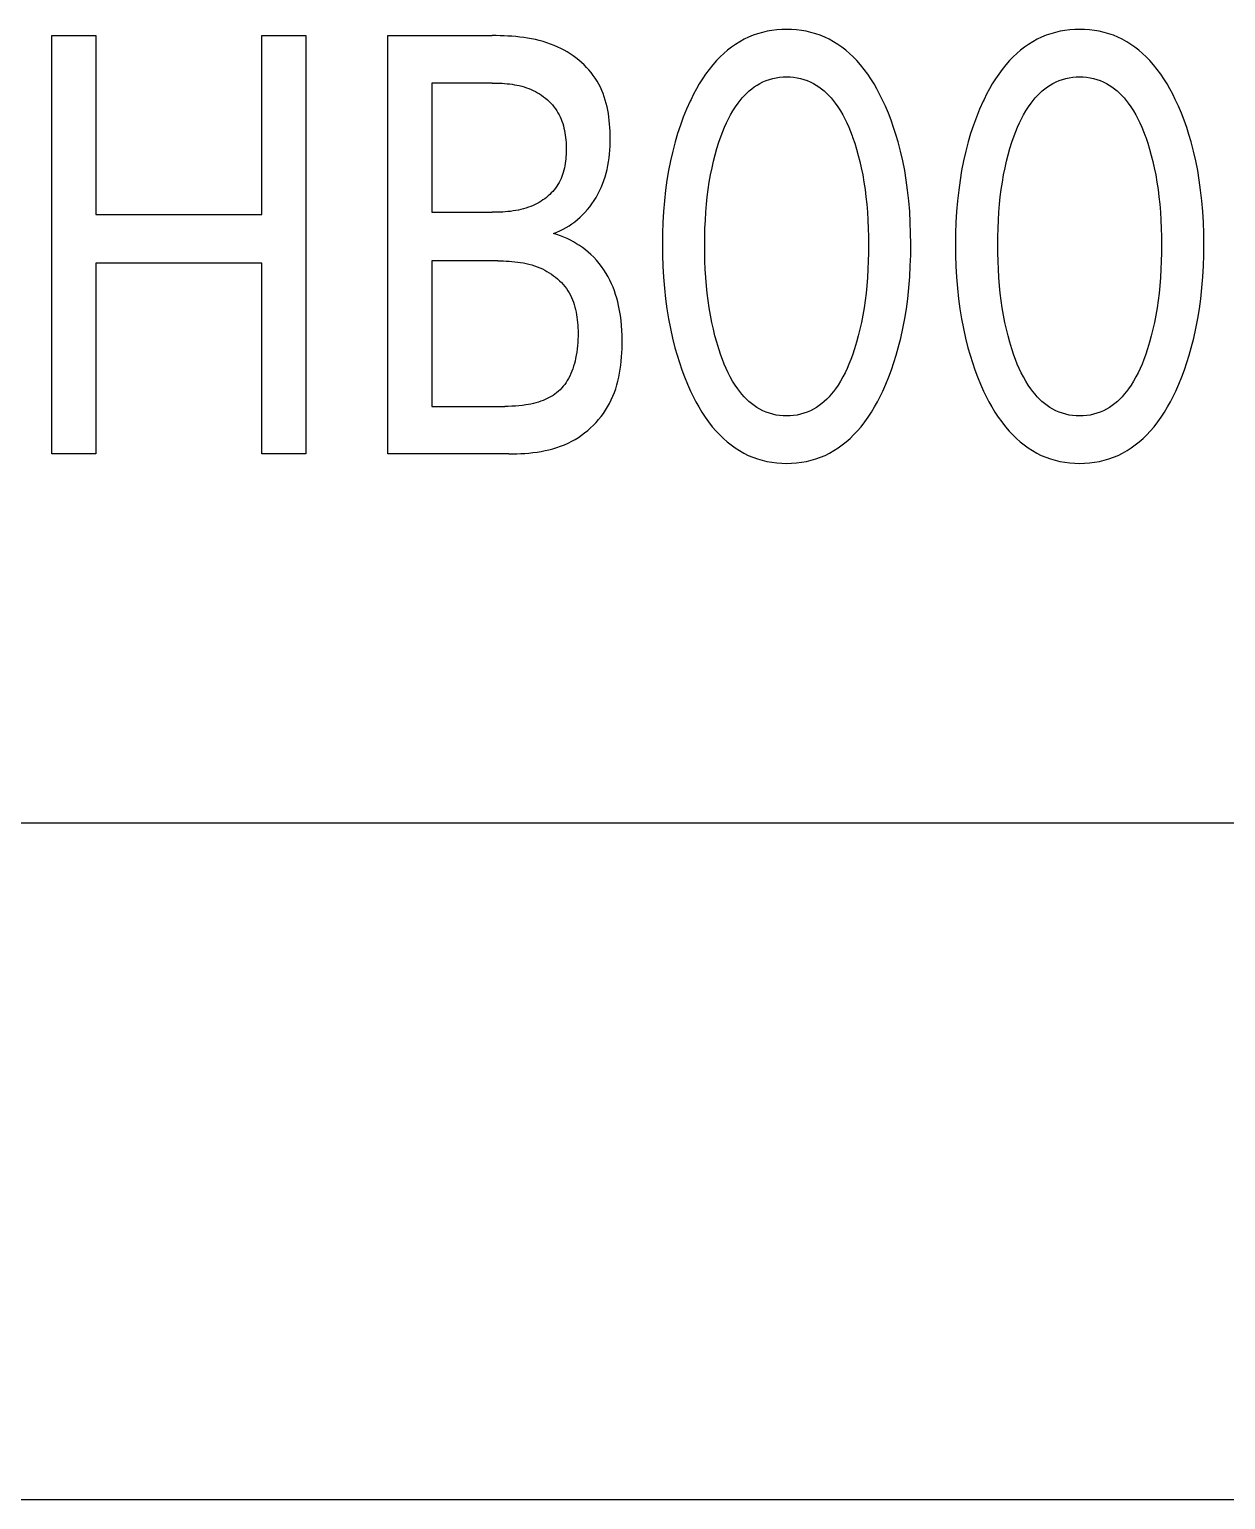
# Model space of a CAD drawing. Extents: x 0 to 420, y 0 to 297.
# Drawn here: x 190.2 to 195.07, y 178.22 to 184.19 of the extents above; entities that cross this region are included whole.
import ezdxf

# ---------------------------------------------------------------- set-up
doc = ezdxf.new("R2010")
doc.units = 0
doc.header["$LTSCALE"] = 23.1
doc.layers.add('10000_FRONT', color=7, linetype='CONTINUOUS')

msp = doc.modelspace()

# ---------------------------------------------------------------- linework, layer by layer
at = {"layer": '10000_FRONT', "color": 7, "linetype": 'CONTINUOUS'}
for p, q in [((190.294, 182.4684), (190.294, 184.1684)), ((190.294, 184.1684), (190.4731, 184.1684)), ((190.4731, 184.1684), (190.4731, 183.4419)), ((191.1475, 183.4419), (191.1475, 184.1684)), ((191.1475, 184.1684), (191.3266, 184.1684)), ((191.3266, 184.1684), (191.3266, 182.4684)), ((191.6606, 182.4684), (191.6606, 184.1684)), ((191.6606, 184.1684), (192.0845, 184.1684)), ((192.1005, 184.1683), (192.0845, 184.1684)), ((192.1164, 184.1681), (192.1005, 184.1683)), ((192.1325, 184.1675), (192.1164, 184.1681)), ((192.1485, 184.1668), (192.1325, 184.1675)), ((192.1645, 184.1658), (192.1485, 184.1668)), ((192.1806, 184.1644), (192.1645, 184.1658)), ((192.1965, 184.1628), (192.1806, 184.1644)), ((192.2125, 184.1608), (192.1965, 184.1628)), ((192.2284, 184.1584), (192.2125, 184.1608)), ((193.1263, 184.1621), (193.1082, 184.1534)), ((193.1447, 184.1697), (193.1263, 184.1621)), ((193.1634, 184.1761), (193.1447, 184.1697)), ((193.1825, 184.1816), (193.1634, 184.1761)), ((193.2019, 184.186), (193.1825, 184.1816)), ((193.2215, 184.1894), (193.2019, 184.186)), ((193.2413, 184.1918), (193.2215, 184.1894)), ((193.2613, 184.1932), (193.2413, 184.1918)), ((193.2813, 184.1937), (193.2613, 184.1932)), ((193.3013, 184.1933), (193.2813, 184.1937)), ((193.3213, 184.1918), (193.3013, 184.1933)), ((193.3411, 184.1894), (193.3213, 184.1918)), ((193.3608, 184.186), (193.3411, 184.1894)), ((193.3803, 184.1816), (193.3608, 184.186)), ((193.3994, 184.1762), (193.3803, 184.1816)), ((193.4182, 184.1697), (193.3994, 184.1762)), ((193.4366, 184.1621), (193.4182, 184.1697)), ((193.4547, 184.1534), (193.4366, 184.1621)), ((194.3175, 184.1621), (194.2994, 184.1534)), ((194.3358, 184.1697), (194.3175, 184.1621)), ((194.3546, 184.1761), (194.3358, 184.1697)), ((194.3737, 184.1816), (194.3546, 184.1761)), ((194.3931, 184.186), (194.3737, 184.1816)), ((194.4127, 184.1894), (194.3931, 184.186)), ((194.4325, 184.1918), (194.4127, 184.1894)), ((194.4525, 184.1932), (194.4325, 184.1918)), ((194.4724, 184.1937), (194.4525, 184.1932)), ((194.4925, 184.1933), (194.4724, 184.1937)), ((194.5125, 184.1918), (194.4925, 184.1933)), ((194.5323, 184.1894), (194.5125, 184.1918)), ((194.552, 184.186), (194.5323, 184.1894)), ((194.5714, 184.1816), (194.552, 184.186)), ((194.5906, 184.1762), (194.5714, 184.1816)), ((194.6094, 184.1697), (194.5906, 184.1762)), ((194.6278, 184.1621), (194.6094, 184.1697)), ((194.6459, 184.1534), (194.6278, 184.1621)), ((192.2441, 184.1556), (192.2284, 184.1584)), ((192.2598, 184.1523), (192.2441, 184.1556)), ((192.2754, 184.1486), (192.2598, 184.1523)), ((192.2909, 184.1444), (192.2754, 184.1486)), ((192.3061, 184.1397), (192.2909, 184.1444)), ((192.3213, 184.1344), (192.3061, 184.1397)), ((192.3362, 184.1285), (192.3213, 184.1344)), ((192.351, 184.1221), (192.3362, 184.1285)), ((192.3639, 184.1159), (192.351, 184.1221)), ((192.3766, 184.1091), (192.3639, 184.1159)), ((192.3891, 184.1019), (192.3766, 184.1091)), ((192.4013, 184.0943), (192.3891, 184.1019)), ((193.041, 184.1089), (193.0256, 184.0957)), ((193.0569, 184.1213), (193.041, 184.1089)), ((193.0735, 184.1329), (193.0569, 184.1213)), ((193.0906, 184.1437), (193.0735, 184.1329)), ((193.1082, 184.1534), (193.0906, 184.1437)), ((193.4724, 184.1437), (193.4547, 184.1534)), ((193.4895, 184.133), (193.4724, 184.1437)), ((193.506, 184.1213), (193.4895, 184.133)), ((193.522, 184.1089), (193.506, 184.1213)), ((193.5374, 184.0957), (193.522, 184.1089)), ((194.2322, 184.1089), (194.2168, 184.0957)), ((194.2481, 184.1213), (194.2322, 184.1089)), ((194.2647, 184.1329), (194.2481, 184.1213)), ((194.2818, 184.1437), (194.2647, 184.1329)), ((194.2994, 184.1534), (194.2818, 184.1437)), ((194.6636, 184.1437), (194.6459, 184.1534)), ((194.6807, 184.133), (194.6636, 184.1437)), ((194.6972, 184.1213), (194.6807, 184.133)), ((194.7132, 184.1089), (194.6972, 184.1213)), ((194.7285, 184.0957), (194.7132, 184.1089)), ((192.4133, 184.0862), (192.4013, 184.0943)), ((192.4249, 184.0777), (192.4133, 184.0862)), ((192.4362, 184.0687), (192.4249, 184.0777)), ((192.4471, 184.0593), (192.4362, 184.0687)), ((192.4576, 184.0495), (192.4471, 184.0593)), ((192.4677, 184.0394), (192.4576, 184.0495)), ((192.4774, 184.0288), (192.4677, 184.0394)), ((192.981, 184.0496), (192.9661, 184.0311)), ((192.9968, 184.0674), (192.981, 184.0496)), ((193.0109, 184.0818), (192.9968, 184.0674)), ((193.0256, 184.0957), (193.0109, 184.0818)), ((193.5521, 184.0818), (193.5374, 184.0957)), ((193.5662, 184.0674), (193.5521, 184.0818)), ((193.5819, 184.0496), (193.5662, 184.0674)), ((193.5968, 184.0311), (193.5819, 184.0496)), ((194.1722, 184.0496), (194.1573, 184.0311)), ((194.1879, 184.0674), (194.1722, 184.0496)), ((194.202, 184.0818), (194.1879, 184.0674)), ((194.2168, 184.0957), (194.202, 184.0818)), ((194.7433, 184.0818), (194.7285, 184.0957)), ((194.7574, 184.0674), (194.7433, 184.0818)), ((194.7731, 184.0496), (194.7574, 184.0674)), ((194.7879, 184.0311), (194.7731, 184.0496)), ((192.4865, 184.0179), (192.4774, 184.0288)), ((192.4952, 184.0067), (192.4865, 184.0179)), ((192.5033, 183.9951), (192.4952, 184.0067)), ((192.5108, 183.9831), (192.5033, 183.9951)), ((192.5177, 183.971), (192.5108, 183.9831)), ((192.9387, 183.9923), (192.9262, 183.9722)), ((192.952, 184.012), (192.9387, 183.9923)), ((192.9661, 184.0311), (192.952, 184.012)), ((193.1725, 183.9743), (193.1851, 183.9805)), ((193.1851, 183.9805), (193.1981, 183.9859)), ((193.1981, 183.9859), (193.2114, 183.9905)), ((193.2114, 183.9905), (193.225, 183.9943)), ((193.225, 183.9943), (193.2389, 183.9972)), ((193.2389, 183.9972), (193.2529, 183.9993)), ((193.2529, 183.9993), (193.2671, 184.0005)), ((193.2671, 184.0005), (193.2813, 184.001)), ((193.2813, 184.001), (193.2955, 184.0005)), ((193.2955, 184.0005), (193.3096, 183.9993)), ((193.3096, 183.9993), (193.3236, 183.9972)), ((193.3236, 183.9972), (193.3375, 183.9943)), ((193.3375, 183.9943), (193.3511, 183.9905)), ((193.3511, 183.9905), (193.3644, 183.9859)), ((193.3644, 183.9859), (193.3774, 183.9805)), ((193.3774, 183.9805), (193.39, 183.9743)), ((193.6108, 184.012), (193.5968, 184.0311)), ((193.624, 183.9923), (193.6108, 184.012)), ((193.6365, 183.9722), (193.624, 183.9923)), ((194.1299, 183.9923), (194.1174, 183.9722)), ((194.1432, 184.012), (194.1299, 183.9923)), ((194.1573, 184.0311), (194.1432, 184.012)), ((194.3637, 183.9743), (194.3763, 183.9805)), ((194.3763, 183.9805), (194.3893, 183.9859)), ((194.3893, 183.9859), (194.4026, 183.9905)), ((194.4026, 183.9905), (194.4162, 183.9943)), ((194.4162, 183.9943), (194.4301, 183.9972)), ((194.4301, 183.9972), (194.4441, 183.9993)), ((194.4441, 183.9993), (194.4582, 184.0005)), ((194.4582, 184.0005), (194.4724, 184.001)), ((194.4724, 184.001), (194.4866, 184.0005)), ((194.4866, 184.0005), (194.5008, 183.9993)), ((194.5008, 183.9993), (194.5148, 183.9972)), ((194.5148, 183.9972), (194.5287, 183.9943)), ((194.5287, 183.9943), (194.5423, 183.9905)), ((194.5423, 183.9905), (194.5556, 183.9859)), ((194.5556, 183.9859), (194.5686, 183.9805)), ((194.5686, 183.9805), (194.5812, 183.9743)), ((194.8019, 184.012), (194.7879, 184.0311)), ((194.8152, 183.9923), (194.8019, 184.012)), ((194.8277, 183.9722), (194.8152, 183.9923)), ((191.8396, 183.9757), (191.8396, 183.4504)), ((192.0845, 183.9757), (191.8396, 183.9757)), ((192.0845, 183.9757), (192.0945, 183.9756)), ((192.0945, 183.9756), (192.1046, 183.9754)), ((192.1046, 183.9754), (192.1146, 183.9751)), ((192.1146, 183.9751), (192.1247, 183.9746)), ((192.1247, 183.9746), (192.1348, 183.9739)), ((192.1348, 183.9739), (192.1448, 183.973)), ((192.1448, 183.973), (192.1549, 183.9719)), ((192.1549, 183.9719), (192.1649, 183.9706)), ((192.1649, 183.9706), (192.1748, 183.9691)), ((192.1748, 183.9691), (192.1847, 183.9672)), ((192.1847, 183.9672), (192.1946, 183.9651)), ((192.1946, 183.9651), (192.2043, 183.9627)), ((192.2043, 183.9627), (192.214, 183.96)), ((192.214, 183.96), (192.2236, 183.9569)), ((192.2236, 183.9569), (192.233, 183.9535)), ((192.233, 183.9535), (192.2423, 183.9497)), ((192.2423, 183.9497), (192.2515, 183.9455)), ((192.2515, 183.9455), (192.2602, 183.9411)), ((192.2602, 183.9411), (192.2688, 183.9364)), ((192.2688, 183.9364), (192.2772, 183.9312)), ((192.2772, 183.9312), (192.2853, 183.9258)), ((192.2853, 183.9258), (192.2933, 183.92)), ((192.2933, 183.92), (192.301, 183.9139)), ((192.5241, 183.9586), (192.5177, 183.971)), ((192.5298, 183.9459), (192.5241, 183.9586)), ((192.5351, 183.933), (192.5298, 183.9459)), ((192.5398, 183.9198), (192.5351, 183.933)), ((192.5441, 183.9065), (192.5398, 183.9198)), ((192.9031, 183.9306), (192.8926, 183.9094)), ((192.9143, 183.9516), (192.9031, 183.9306)), ((192.9262, 183.9722), (192.9143, 183.9516)), ((193.1006, 183.9153), (193.1096, 183.9252)), ((193.1096, 183.9252), (193.1191, 183.9348)), ((193.1191, 183.9348), (193.1289, 183.9438)), ((193.1289, 183.9438), (193.1392, 183.9524)), ((193.1392, 183.9524), (193.1499, 183.9603)), ((193.1499, 183.9603), (193.161, 183.9677)), ((193.161, 183.9677), (193.1725, 183.9743)), ((193.39, 183.9743), (193.4015, 183.9677)), ((193.4015, 183.9677), (193.4126, 183.9603)), ((193.4126, 183.9603), (193.4233, 183.9524)), ((193.4233, 183.9524), (193.4336, 183.9438)), ((193.4336, 183.9438), (193.4434, 183.9348)), ((193.4434, 183.9348), (193.4529, 183.9252)), ((193.4529, 183.9252), (193.4619, 183.9153)), ((193.6483, 183.9516), (193.6365, 183.9722)), ((193.6594, 183.9306), (193.6483, 183.9516)), ((193.67, 183.9094), (193.6594, 183.9306)), ((194.0943, 183.9306), (194.0837, 183.9094)), ((194.1055, 183.9516), (194.0943, 183.9306)), ((194.1174, 183.9722), (194.1055, 183.9516)), ((194.2918, 183.9153), (194.3008, 183.9252)), ((194.3008, 183.9252), (194.3103, 183.9348)), ((194.3103, 183.9348), (194.3201, 183.9438)), ((194.3201, 183.9438), (194.3304, 183.9524)), ((194.3304, 183.9524), (194.3411, 183.9603)), ((194.3411, 183.9603), (194.3522, 183.9677)), ((194.3522, 183.9677), (194.3637, 183.9743)), ((194.5812, 183.9743), (194.5927, 183.9677)), ((194.5927, 183.9677), (194.6038, 183.9603)), ((194.6038, 183.9603), (194.6145, 183.9524)), ((194.6145, 183.9524), (194.6248, 183.9438)), ((194.6248, 183.9438), (194.6346, 183.9348)), ((194.6346, 183.9348), (194.6441, 183.9252)), ((194.6441, 183.9252), (194.6531, 183.9153)), ((194.8394, 183.9516), (194.8277, 183.9722)), ((194.8506, 183.9306), (194.8394, 183.9516)), ((194.8612, 183.9094), (194.8506, 183.9306)), ((192.301, 183.9139), (192.3085, 183.9075)), ((192.3085, 183.9075), (192.3157, 183.9008)), ((192.3157, 183.9008), (192.3225, 183.8938)), ((192.3225, 183.8938), (192.3291, 183.8866)), ((192.3291, 183.8866), (192.3353, 183.8791)), ((192.3353, 183.8791), (192.3412, 183.8713)), ((192.3412, 183.8713), (192.3466, 183.8634)), ((192.3466, 183.8634), (192.3517, 183.8552)), ((192.5478, 183.8929), (192.5441, 183.9065)), ((192.5512, 183.8792), (192.5478, 183.8929)), ((192.5541, 183.8653), (192.5512, 183.8792)), ((192.5566, 183.8513), (192.5541, 183.8653)), ((192.8745, 183.8698), (192.8613, 183.8371)), ((192.889, 183.9019), (192.8745, 183.8698)), ((192.8926, 183.9094), (192.889, 183.9019)), ((193.0533, 183.8469), (193.0627, 183.8631)), ((193.0627, 183.8631), (193.0729, 183.879)), ((193.0729, 183.879), (193.0838, 183.8944)), ((193.0838, 183.8944), (193.092, 183.905)), ((193.092, 183.905), (193.1006, 183.9153)), ((193.4619, 183.9153), (193.4705, 183.905)), ((193.4705, 183.905), (193.4788, 183.8944)), ((193.4788, 183.8944), (193.4897, 183.879)), ((193.4897, 183.879), (193.4998, 183.8631)), ((193.4998, 183.8631), (193.5092, 183.8469)), ((193.6829, 183.8814), (193.67, 183.9094)), ((193.6949, 183.8532), (193.6829, 183.8814)), ((194.0657, 183.8698), (194.0525, 183.8371)), ((194.0802, 183.9019), (194.0657, 183.8698)), ((194.0837, 183.9094), (194.0802, 183.9019)), ((194.2445, 183.8469), (194.2539, 183.8631)), ((194.2539, 183.8631), (194.264, 183.879)), ((194.264, 183.879), (194.2749, 183.8944)), ((194.2749, 183.8944), (194.2832, 183.905)), ((194.2832, 183.905), (194.2918, 183.9153)), ((194.6531, 183.9153), (194.6617, 183.905)), ((194.6617, 183.905), (194.6699, 183.8944)), ((194.6699, 183.8944), (194.6808, 183.879)), ((194.6808, 183.879), (194.691, 183.8631)), ((194.691, 183.8631), (194.7004, 183.8469)), ((194.874, 183.8814), (194.8612, 183.9094)), ((194.886, 183.8532), (194.874, 183.8814)), ((192.3517, 183.8552), (192.3563, 183.8468)), ((192.3563, 183.8468), (192.3606, 183.8382)), ((192.3606, 183.8382), (192.3644, 183.8294)), ((192.3644, 183.8294), (192.3679, 183.8204)), ((192.3679, 183.8204), (192.371, 183.8113)), ((192.371, 183.8113), (192.3738, 183.8021)), ((192.3738, 183.8021), (192.3762, 183.7927)), ((192.5587, 183.8372), (192.5566, 183.8513)), ((192.5604, 183.823), (192.5587, 183.8372)), ((192.5618, 183.8088), (192.5604, 183.823)), ((192.5628, 183.7945), (192.5618, 183.8088)), ((192.8492, 183.8041), (192.8381, 183.7707)), ((192.8613, 183.8371), (192.8492, 183.8041)), ((193.0288, 183.7962), (193.0364, 183.8134)), ((193.0364, 183.8134), (193.0445, 183.8303)), ((193.0445, 183.8303), (193.0533, 183.8469)), ((193.5092, 183.8469), (193.518, 183.8303)), ((193.518, 183.8303), (193.5261, 183.8134)), ((193.5261, 183.8134), (193.5337, 183.7962)), ((193.706, 183.8245), (193.6949, 183.8532)), ((193.7163, 183.7956), (193.706, 183.8245)), ((194.0403, 183.8041), (194.0293, 183.7707)), ((194.0525, 183.8371), (194.0403, 183.8041)), ((194.22, 183.7962), (194.2276, 183.8134)), ((194.2276, 183.8134), (194.2357, 183.8303)), ((194.2357, 183.8303), (194.2445, 183.8469)), ((194.7004, 183.8469), (194.7092, 183.8303)), ((194.7092, 183.8303), (194.7173, 183.8134)), ((194.7173, 183.8134), (194.7249, 183.7962)), ((194.8972, 183.8245), (194.886, 183.8532)), ((194.9075, 183.7956), (194.8972, 183.8245)), ((192.3762, 183.7927), (192.3783, 183.7832)), ((192.3783, 183.7832), (192.3801, 183.7736)), ((192.3801, 183.7736), (192.3816, 183.7639)), ((192.3816, 183.7639), (192.3828, 183.7542)), ((192.3828, 183.7542), (192.3837, 183.7443)), ((192.3837, 183.7443), (192.3844, 183.7344)), ((192.5635, 183.7802), (192.5628, 183.7945)), ((192.564, 183.7658), (192.5635, 183.7802)), ((192.5641, 183.7516), (192.564, 183.7658)), ((192.564, 183.7354), (192.5641, 183.7516)), ((192.8381, 183.7707), (192.8281, 183.737)), ((193.0061, 183.7356), (193.015, 183.7612)), ((193.015, 183.7612), (193.0217, 183.7788)), ((193.0217, 183.7788), (193.0288, 183.7962)), ((193.5337, 183.7962), (193.5409, 183.7788)), ((193.5409, 183.7788), (193.5475, 183.7612)), ((193.5475, 183.7612), (193.5496, 183.7554)), ((193.5496, 183.7554), (193.558, 183.7309)), ((193.7257, 183.7664), (193.7163, 183.7956)), ((193.7344, 183.737), (193.7257, 183.7664)), ((194.0293, 183.7707), (194.0193, 183.737)), ((194.1973, 183.7356), (194.2062, 183.7612)), ((194.2062, 183.7612), (194.2129, 183.7788)), ((194.2129, 183.7788), (194.22, 183.7962)), ((194.7249, 183.7962), (194.732, 183.7788)), ((194.732, 183.7788), (194.7387, 183.7612)), ((194.7387, 183.7612), (194.7408, 183.7554)), ((194.7408, 183.7554), (194.7492, 183.7309)), ((194.9169, 183.7664), (194.9075, 183.7956)), ((194.9256, 183.737), (194.9169, 183.7664)), ((192.3846, 183.6858), (192.384, 183.6764)), ((192.3844, 183.7344), (192.3848, 183.7245)), ((192.3849, 183.6952), (192.3846, 183.6858)), ((192.3848, 183.7245), (192.3851, 183.7145)), ((192.3851, 183.7046), (192.3849, 183.6952)), ((192.3851, 183.7145), (192.3851, 183.7046)), ((192.5597, 183.6715), (192.5614, 183.6873)), ((192.5614, 183.6873), (192.5627, 183.7032)), ((192.5627, 183.7032), (192.5635, 183.7193)), ((192.5635, 183.7193), (192.564, 183.7354)), ((192.818, 183.6983), (192.8091, 183.6593)), ((192.8281, 183.737), (192.818, 183.6983)), ((192.9839, 183.6576), (192.9906, 183.6838)), ((192.9906, 183.6838), (192.998, 183.7098)), ((192.998, 183.7098), (193.0061, 183.7356)), ((193.558, 183.7309), (193.5656, 183.7063)), ((193.5656, 183.7063), (193.5726, 183.6814)), ((193.5726, 183.6814), (193.5789, 183.6564)), ((193.7445, 183.6983), (193.7344, 183.737)), ((193.7534, 183.6593), (193.7445, 183.6983)), ((194.0092, 183.6983), (194.0003, 183.6593)), ((194.0193, 183.737), (194.0092, 183.6983)), ((194.1751, 183.6576), (194.1818, 183.6838)), ((194.1818, 183.6838), (194.1891, 183.7098)), ((194.1891, 183.7098), (194.1973, 183.7356)), ((194.7492, 183.7309), (194.7568, 183.7063)), ((194.7568, 183.7063), (194.7638, 183.6814)), ((194.7638, 183.6814), (194.7701, 183.6564)), ((194.9357, 183.6983), (194.9256, 183.737)), ((194.9446, 183.6593), (194.9357, 183.6983)), ((192.3756, 183.6216), (192.3732, 183.6128)), ((192.3777, 183.6305), (192.3756, 183.6216)), ((192.3795, 183.6396), (192.3777, 183.6305)), ((192.381, 183.6487), (192.3795, 183.6396)), ((192.3822, 183.6579), (192.381, 183.6487)), ((192.3832, 183.6671), (192.3822, 183.6579)), ((192.384, 183.6764), (192.3832, 183.6671)), ((192.5478, 183.6092), (192.5516, 183.6246)), ((192.5516, 183.6246), (192.5548, 183.6401)), ((192.5548, 183.6401), (192.5575, 183.6557)), ((192.5575, 183.6557), (192.5597, 183.6715)), ((192.8091, 183.6593), (192.8015, 183.6201)), ((192.972, 183.602), (192.9779, 183.6312)), ((192.9779, 183.6312), (192.9839, 183.6576)), ((193.5789, 183.6564), (193.5846, 183.6312)), ((193.5846, 183.6312), (193.5905, 183.602)), ((193.7611, 183.6201), (193.7534, 183.6593)), ((194.0003, 183.6593), (193.9926, 183.6201)), ((194.1632, 183.602), (194.1691, 183.6312)), ((194.1691, 183.6312), (194.1751, 183.6576)), ((194.7701, 183.6564), (194.7758, 183.6312)), ((194.7758, 183.6312), (194.7817, 183.602)), ((194.9523, 183.6201), (194.9446, 183.6593)), ((192.3517, 183.5633), (192.347, 183.556)), ((192.3562, 183.5711), (192.3517, 183.5633)), ((192.3603, 183.5791), (192.3562, 183.5711)), ((192.3641, 183.5873), (192.3603, 183.5791)), ((192.3675, 183.5956), (192.3641, 183.5873)), ((192.3705, 183.6042), (192.3675, 183.5956)), ((192.3732, 183.6128), (192.3705, 183.6042)), ((192.5273, 183.551), (192.5332, 183.5649)), ((192.5332, 183.5649), (192.5385, 183.579)), ((192.5385, 183.579), (192.5434, 183.594)), ((192.5434, 183.594), (192.5478, 183.6092)), ((192.7949, 183.5806), (192.7895, 183.541)), ((192.8015, 183.6201), (192.7949, 183.5806)), ((192.9625, 183.5431), (192.9669, 183.5726)), ((192.9669, 183.5726), (192.972, 183.602)), ((193.5905, 183.602), (193.5956, 183.5726)), ((193.5956, 183.5726), (193.6, 183.5431)), ((193.7676, 183.5806), (193.7611, 183.6201)), ((193.7731, 183.541), (193.7676, 183.5806)), ((193.9861, 183.5806), (193.9807, 183.541)), ((193.9926, 183.6201), (193.9861, 183.5806)), ((194.1537, 183.5431), (194.1581, 183.5726)), ((194.1581, 183.5726), (194.1632, 183.602)), ((194.7817, 183.602), (194.7868, 183.5726)), ((194.7868, 183.5726), (194.7912, 183.5431)), ((194.9588, 183.5806), (194.9523, 183.6201)), ((194.9642, 183.541), (194.9588, 183.5806)), ((192.2977, 183.5056), (192.2904, 183.5004)), ((192.3048, 183.5111), (192.2977, 183.5056)), ((192.3117, 183.5168), (192.3048, 183.5111)), ((192.3183, 183.5228), (192.3117, 183.5168)), ((192.3246, 183.529), (192.3183, 183.5228)), ((192.3307, 183.5354), (192.3246, 183.529)), ((192.3364, 183.542), (192.3307, 183.5354)), ((192.3419, 183.5489), (192.3364, 183.542)), ((192.347, 183.556), (192.3419, 183.5489)), ((192.4985, 183.4979), (192.5065, 183.5108)), ((192.5065, 183.5108), (192.514, 183.5239)), ((192.514, 183.5239), (192.5209, 183.5374)), ((192.5209, 183.5374), (192.5273, 183.551)), ((192.7895, 183.541), (192.7847, 183.4972)), ((192.9556, 183.4838), (192.9588, 183.5135)), ((192.9588, 183.5135), (192.9625, 183.5431)), ((193.6, 183.5431), (193.6038, 183.5135)), ((193.6038, 183.5135), (193.6069, 183.4838)), ((193.7779, 183.4972), (193.7731, 183.541)), ((193.9807, 183.541), (193.9759, 183.4972)), ((194.1468, 183.4838), (194.1499, 183.5135)), ((194.1499, 183.5135), (194.1537, 183.5431)), ((194.7912, 183.5431), (194.7949, 183.5135)), ((194.7949, 183.5135), (194.7981, 183.4838)), ((194.969, 183.4972), (194.9642, 183.541)), ((190.4731, 183.4419), (191.1475, 183.4419)), ((191.8396, 183.4504), (192.0845, 183.4504)), ((192.0951, 183.4504), (192.0845, 183.4504)), ((192.1058, 183.4506), (192.0951, 183.4504)), ((192.1164, 183.4509), (192.1058, 183.4506)), ((192.1271, 183.4515), (192.1164, 183.4509)), ((192.1377, 183.4522), (192.1271, 183.4515)), ((192.1484, 183.4531), (192.1377, 183.4522)), ((192.159, 183.4542), (192.1484, 183.4531)), ((192.1696, 183.4557), (192.159, 183.4542)), ((192.1801, 183.4573), (192.1696, 183.4557)), ((192.1906, 183.4593), (192.1801, 183.4573)), ((192.201, 183.4616), (192.1906, 183.4593)), ((192.2113, 183.4643), (192.201, 183.4616)), ((192.2215, 183.4673), (192.2113, 183.4643)), ((192.2316, 183.4706), (192.2215, 183.4673)), ((192.2416, 183.4744), (192.2316, 183.4706)), ((192.2515, 183.4786), (192.2416, 183.4744)), ((192.2596, 183.4824), (192.2515, 183.4786)), ((192.2675, 183.4865), (192.2596, 183.4824)), ((192.2753, 183.4908), (192.2675, 183.4865)), ((192.2829, 183.4955), (192.2753, 183.4908)), ((192.2904, 183.5004), (192.2829, 183.4955)), ((192.4517, 183.4399), (192.4615, 183.4501)), ((192.4615, 183.4501), (192.4715, 183.4614)), ((192.4715, 183.4614), (192.481, 183.4732)), ((192.481, 183.4732), (192.49, 183.4854)), ((192.49, 183.4854), (192.4985, 183.4979)), ((192.7811, 183.4534), (192.7785, 183.4094)), ((192.7847, 183.4972), (192.7811, 183.4534)), ((192.9508, 183.418), (192.9529, 183.4509)), ((192.9529, 183.4509), (192.9556, 183.4838)), ((193.6069, 183.4838), (193.6097, 183.4509)), ((193.6097, 183.4509), (193.6117, 183.418)), ((193.7815, 183.4534), (193.7779, 183.4972)), ((193.784, 183.4094), (193.7815, 183.4534)), ((193.9722, 183.4534), (193.9697, 183.4094)), ((193.9759, 183.4972), (193.9722, 183.4534)), ((194.142, 183.418), (194.144, 183.4509)), ((194.144, 183.4509), (194.1468, 183.4838)), ((194.7981, 183.4838), (194.8008, 183.4509)), ((194.8008, 183.4509), (194.8029, 183.418)), ((194.9727, 183.4534), (194.969, 183.4972)), ((194.9752, 183.4094), (194.9727, 183.4534)), ((192.3725, 183.3816), (192.3849, 183.3883)), ((192.3849, 183.3883), (192.397, 183.3957)), ((192.397, 183.3957), (192.4087, 183.4035)), ((192.4087, 183.4035), (192.42, 183.4119)), ((192.42, 183.4119), (192.431, 183.4208)), ((192.431, 183.4208), (192.4416, 183.4301)), ((192.4416, 183.4301), (192.4517, 183.4399)), ((192.7785, 183.4094), (192.7771, 183.3654)), ((192.9485, 183.352), (192.9493, 183.385)), ((192.9493, 183.385), (192.9508, 183.418)), ((193.6117, 183.418), (193.6132, 183.385)), ((193.6132, 183.385), (193.614, 183.352)), ((193.7854, 183.3654), (193.784, 183.4094)), ((193.9697, 183.4094), (193.9683, 183.3654)), ((194.1397, 183.352), (194.1405, 183.385)), ((194.1405, 183.385), (194.142, 183.418)), ((194.8029, 183.418), (194.8044, 183.385)), ((194.8044, 183.385), (194.8052, 183.352)), ((194.9766, 183.3654), (194.9752, 183.4094)), ((192.3331, 183.3648), (192.3466, 183.3698)), ((192.3474, 183.3603), (192.3331, 183.3648)), ((192.3466, 183.3698), (192.3597, 183.3754)), ((192.3616, 183.3552), (192.3474, 183.3603)), ((192.3597, 183.3754), (192.3725, 183.3816)), ((192.3755, 183.3496), (192.3616, 183.3552)), ((192.3892, 183.3435), (192.3755, 183.3496)), ((192.4023, 183.3371), (192.3892, 183.3435)), ((192.4151, 183.3302), (192.4023, 183.3371)), ((192.4277, 183.3228), (192.4151, 183.3302)), ((192.4399, 183.315), (192.4277, 183.3228)), ((192.7771, 183.3654), (192.7766, 183.3214)), ((192.9482, 183.319), (192.9485, 183.352)), ((193.614, 183.352), (193.6143, 183.319)), ((193.7859, 183.3214), (193.7854, 183.3654)), ((193.9683, 183.3654), (193.9678, 183.3214)), ((194.1394, 183.319), (194.1397, 183.352)), ((194.8052, 183.352), (194.8055, 183.319)), ((194.9771, 183.3214), (194.9766, 183.3654)), ((192.4518, 183.3068), (192.4399, 183.315)), ((192.4633, 183.2981), (192.4518, 183.3068)), ((192.4745, 183.2889), (192.4633, 183.2981)), ((192.4853, 183.2793), (192.4745, 183.2889)), ((192.4971, 183.2677), (192.4853, 183.2793)), ((192.5084, 183.2556), (192.4971, 183.2677)), ((192.7766, 183.3214), (192.777, 183.2767)), ((192.777, 183.2767), (192.7785, 183.2319)), ((192.9485, 183.2855), (192.9482, 183.319)), ((192.9493, 183.2521), (192.9485, 183.2855)), ((193.6141, 183.2855), (193.6132, 183.2521)), ((193.6143, 183.319), (193.6141, 183.2855)), ((193.7841, 183.2322), (193.7855, 183.2768)), ((193.7855, 183.2768), (193.7859, 183.3214)), ((193.9678, 183.3214), (193.9682, 183.2767)), ((193.9682, 183.2767), (193.9696, 183.2319)), ((194.1397, 183.2855), (194.1394, 183.319)), ((194.1405, 183.2521), (194.1397, 183.2855)), ((194.8052, 183.2855), (194.8044, 183.2521)), ((194.8055, 183.319), (194.8052, 183.2855)), ((194.9752, 183.2322), (194.9767, 183.2768)), ((194.9767, 183.2768), (194.9771, 183.3214)), ((190.4731, 183.2443), (190.4731, 182.4684)), ((191.1475, 183.2443), (190.4731, 183.2443)), ((191.1475, 182.4684), (191.1475, 183.2443)), ((191.8396, 183.2528), (191.8396, 182.6612)), ((192.1068, 183.2528), (191.8396, 183.2528)), ((192.1068, 183.2528), (192.1183, 183.2527)), ((192.1183, 183.2527), (192.1299, 183.2525)), ((192.1299, 183.2525), (192.1415, 183.252)), ((192.1415, 183.252), (192.1531, 183.2514)), ((192.1531, 183.2514), (192.1648, 183.2506)), ((192.1648, 183.2506), (192.1764, 183.2495)), ((192.1764, 183.2495), (192.1879, 183.2481)), ((192.1879, 183.2481), (192.1995, 183.2465)), ((192.1995, 183.2465), (192.2109, 183.2445)), ((192.2109, 183.2445), (192.2223, 183.2423)), ((192.2223, 183.2423), (192.2336, 183.2396)), ((192.2336, 183.2396), (192.2448, 183.2366)), ((192.2448, 183.2366), (192.2559, 183.2331)), ((192.2559, 183.2331), (192.2668, 183.2293)), ((192.2668, 183.2293), (192.2776, 183.225)), ((192.2776, 183.225), (192.2882, 183.2202)), ((192.2882, 183.2202), (192.2977, 183.2155)), ((192.2977, 183.2155), (192.307, 183.2104)), ((192.307, 183.2104), (192.3161, 183.2049)), ((192.3161, 183.2049), (192.325, 183.199)), ((192.5191, 183.2429), (192.5084, 183.2556)), ((192.5292, 183.2298), (192.5191, 183.2429)), ((192.5388, 183.2162), (192.5292, 183.2298)), ((192.5476, 183.2022), (192.5388, 183.2162)), ((192.7785, 183.2319), (192.7809, 183.1873)), ((192.9507, 183.2186), (192.9493, 183.2521)), ((192.9528, 183.1852), (192.9507, 183.2186)), ((193.6118, 183.2186), (193.6097, 183.1852)), ((193.6132, 183.2521), (193.6118, 183.2186)), ((193.7816, 183.1876), (193.7841, 183.2322)), ((193.9696, 183.2319), (193.9721, 183.1873)), ((194.1419, 183.2186), (194.1405, 183.2521)), ((194.144, 183.1852), (194.1419, 183.2186)), ((194.803, 183.2186), (194.8009, 183.1852)), ((194.8044, 183.2521), (194.803, 183.2186)), ((194.9728, 183.1876), (194.9752, 183.2322)), ((192.325, 183.199), (192.3336, 183.1928)), ((192.3336, 183.1928), (192.342, 183.1862)), ((192.342, 183.1862), (192.3502, 183.1793)), ((192.3502, 183.1793), (192.358, 183.1721)), ((192.358, 183.1721), (192.3654, 183.1645)), ((192.3654, 183.1645), (192.3726, 183.1567)), ((192.3726, 183.1567), (192.3793, 183.1486)), ((192.3793, 183.1486), (192.3857, 183.1402)), ((192.5559, 183.1878), (192.5476, 183.2022)), ((192.5631, 183.174), (192.5559, 183.1878)), ((192.5697, 183.1598), (192.5631, 183.174)), ((192.5757, 183.1455), (192.5697, 183.1598)), ((192.5812, 183.1309), (192.5757, 183.1455)), ((192.7809, 183.1873), (192.7845, 183.1426)), ((192.9555, 183.1518), (192.9528, 183.1852)), ((192.9586, 183.1217), (192.9555, 183.1518)), ((193.607, 183.1518), (193.6039, 183.1217)), ((193.6097, 183.1852), (193.607, 183.1518)), ((193.7733, 183.0987), (193.778, 183.1431)), ((193.778, 183.1431), (193.7816, 183.1876)), ((193.9721, 183.1873), (193.9757, 183.1426)), ((194.1467, 183.1518), (194.144, 183.1852)), ((194.1498, 183.1217), (194.1467, 183.1518)), ((194.7982, 183.1518), (194.7951, 183.1217)), ((194.8009, 183.1852), (194.7982, 183.1518)), ((194.9644, 183.0987), (194.9692, 183.1431)), ((194.9692, 183.1431), (194.9728, 183.1876)), ((192.3857, 183.1402), (192.3916, 183.1315)), ((192.3916, 183.1315), (192.397, 183.1226)), ((192.397, 183.1226), (192.4021, 183.1135)), ((192.4021, 183.1135), (192.4066, 183.1042)), ((192.4066, 183.1042), (192.4107, 183.0946)), ((192.4107, 183.0946), (192.4144, 183.0849)), ((192.4144, 183.0849), (192.4177, 183.075)), ((192.5862, 183.1161), (192.5812, 183.1309)), ((192.5907, 183.1012), (192.5862, 183.1161)), ((192.5947, 183.0861), (192.5907, 183.1012)), ((192.5983, 183.071), (192.5947, 183.0861)), ((192.7845, 183.1426), (192.7893, 183.0981)), ((192.7893, 183.0981), (192.7946, 183.0579)), ((192.9623, 183.0916), (192.9586, 183.1217)), ((192.9667, 183.0616), (192.9623, 183.0916)), ((193.6002, 183.0916), (193.5959, 183.0616)), ((193.6039, 183.1217), (193.6002, 183.0916)), ((193.7679, 183.0584), (193.7733, 183.0987)), ((193.9757, 183.1426), (193.9804, 183.0981)), ((193.9804, 183.0981), (193.9858, 183.0579)), ((194.1535, 183.0916), (194.1498, 183.1217)), ((194.1578, 183.0616), (194.1535, 183.0916)), ((194.7914, 183.0916), (194.787, 183.0616)), ((194.7951, 183.1217), (194.7914, 183.0916)), ((194.9591, 183.0584), (194.9644, 183.0987)), ((192.4177, 183.075), (192.4207, 183.0649)), ((192.4207, 183.0649), (192.4233, 183.0547)), ((192.4233, 183.0547), (192.4255, 183.0444)), ((192.4255, 183.0444), (192.4274, 183.034)), ((192.4274, 183.034), (192.429, 183.0236)), ((192.429, 183.0236), (192.4304, 183.013)), ((192.6022, 183.0509), (192.5983, 183.071)), ((192.6054, 183.0308), (192.6022, 183.0509)), ((192.608, 183.0106), (192.6054, 183.0308)), ((192.7946, 183.0579), (192.801, 183.0178)), ((192.9717, 183.0318), (192.9667, 183.0616)), ((192.9775, 183.002), (192.9717, 183.0318)), ((193.5908, 183.0318), (193.585, 183.002)), ((193.5959, 183.0616), (193.5908, 183.0318)), ((193.7615, 183.0183), (193.7679, 183.0584)), ((193.9858, 183.0579), (193.9922, 183.0178)), ((194.1629, 183.0318), (194.1578, 183.0616)), ((194.1687, 183.002), (194.1629, 183.0318)), ((194.782, 183.0318), (194.7762, 183.002)), ((194.787, 183.0616), (194.782, 183.0318)), ((194.9526, 183.0183), (194.9591, 183.0584)), ((192.4304, 183.013), (192.4314, 183.0024)), ((192.4314, 183.0024), (192.4322, 182.9918)), ((192.4322, 182.9918), (192.4328, 182.9812)), ((192.4328, 182.9812), (192.4332, 182.9706)), ((192.4332, 182.9706), (192.4333, 182.96)), ((192.6099, 182.9903), (192.608, 183.0106)), ((192.6112, 182.9698), (192.6099, 182.9903)), ((192.612, 182.9493), (192.6112, 182.9698)), ((192.801, 183.0178), (192.8086, 182.9779)), ((192.8086, 182.9779), (192.8173, 182.9383)), ((192.9834, 182.9752), (192.9775, 183.002)), ((192.99, 182.9485), (192.9834, 182.9752)), ((193.5791, 182.9752), (193.5726, 182.9485)), ((193.585, 183.002), (193.5791, 182.9752)), ((193.7452, 182.9388), (193.7539, 182.9785)), ((193.7539, 182.9785), (193.7615, 183.0183)), ((193.9922, 183.0178), (193.9998, 182.9779)), ((193.9998, 182.9779), (194.0085, 182.9383)), ((194.1746, 182.9752), (194.1687, 183.002)), ((194.1812, 182.9485), (194.1746, 182.9752)), ((194.7703, 182.9752), (194.7637, 182.9485)), ((194.7762, 183.002), (194.7703, 182.9752)), ((194.9364, 182.9388), (194.9451, 182.9785)), ((194.9451, 182.9785), (194.9526, 183.0183)), ((192.4313, 182.9077), (192.4299, 182.8948)), ((192.4323, 182.9207), (192.4313, 182.9077)), ((192.4329, 182.9337), (192.4323, 182.9207)), ((192.4333, 182.9468), (192.4329, 182.9337)), ((192.4333, 182.96), (192.4333, 182.9468)), ((192.6124, 182.9287), (192.612, 182.9493)), ((192.612, 182.8956), (192.6123, 182.9121)), ((192.6123, 182.9121), (192.6124, 182.9287)), ((192.8173, 182.9383), (192.8273, 182.8989)), ((192.9973, 182.922), (192.99, 182.9485)), ((193.0053, 182.8957), (192.9973, 182.922)), ((193.5653, 182.922), (193.5572, 182.8957)), ((193.5726, 182.9485), (193.5653, 182.922)), ((193.7352, 182.8995), (193.7452, 182.9388)), ((194.0085, 182.9383), (194.0185, 182.8989)), ((194.1884, 182.922), (194.1812, 182.9485)), ((194.1965, 182.8957), (194.1884, 182.922)), ((194.7564, 182.922), (194.7484, 182.8957)), ((194.7637, 182.9485), (194.7564, 182.922)), ((194.9264, 182.8995), (194.9364, 182.9388)), ((192.4213, 182.8459), (192.4186, 182.8354)), ((192.4236, 182.8564), (192.4213, 182.8459)), ((192.4261, 182.8691), (192.4236, 182.8564)), ((192.4282, 182.8819), (192.4261, 182.8691)), ((192.4299, 182.8948), (192.4282, 182.8819)), ((192.6072, 182.8295), (192.609, 182.8459)), ((192.609, 182.8459), (192.6104, 182.8625)), ((192.6104, 182.8625), (192.6114, 182.879)), ((192.6114, 182.879), (192.612, 182.8956)), ((192.8273, 182.8989), (192.8358, 182.8691)), ((192.8358, 182.8691), (192.8451, 182.8395)), ((193.0141, 182.8696), (193.0053, 182.8957)), ((193.0207, 182.8516), (193.0141, 182.8696)), ((193.0278, 182.8337), (193.0207, 182.8516)), ((193.5418, 182.8516), (193.5347, 182.8337)), ((193.5484, 182.8696), (193.5418, 182.8516)), ((193.5572, 182.8957), (193.5484, 182.8696)), ((193.7174, 182.8398), (193.7267, 182.8695)), ((193.7267, 182.8695), (193.7352, 182.8995)), ((194.0185, 182.8989), (194.027, 182.8691)), ((194.027, 182.8691), (194.0363, 182.8395)), ((194.2053, 182.8696), (194.1965, 182.8957)), ((194.2119, 182.8516), (194.2053, 182.8696)), ((194.219, 182.8337), (194.2119, 182.8516)), ((194.733, 182.8516), (194.7259, 182.8337)), ((194.7396, 182.8696), (194.733, 182.8516)), ((194.7484, 182.8957), (194.7396, 182.8696)), ((194.9086, 182.8398), (194.9179, 182.8695)), ((194.9179, 182.8695), (194.9264, 182.8995)), ((192.3996, 182.7848), (192.3946, 182.7752)), ((192.4042, 182.7946), (192.3996, 182.7848)), ((192.4084, 182.8046), (192.4042, 182.7946)), ((192.4121, 182.8148), (192.4084, 182.8046)), ((192.4155, 182.825), (192.4121, 182.8148)), ((192.4186, 182.8354), (192.4155, 182.825)), ((192.5992, 182.7806), (192.6023, 182.7968)), ((192.6023, 182.7968), (192.605, 182.8131)), ((192.605, 182.8131), (192.6072, 182.8295)), ((192.8451, 182.8395), (192.8552, 182.8101)), ((192.8552, 182.8101), (192.8662, 182.781)), ((193.0354, 182.816), (193.0278, 182.8337)), ((193.0436, 182.7986), (193.0354, 182.816)), ((193.0523, 182.7815), (193.0436, 182.7986)), ((193.519, 182.7986), (193.5102, 182.7815)), ((193.5271, 182.816), (193.519, 182.7986)), ((193.5347, 182.8337), (193.5271, 182.816)), ((193.6963, 182.7812), (193.7073, 182.8104)), ((193.7073, 182.8104), (193.7174, 182.8398)), ((194.0363, 182.8395), (194.0464, 182.8101)), ((194.0464, 182.8101), (194.0574, 182.781)), ((194.2266, 182.816), (194.219, 182.8337)), ((194.2347, 182.7986), (194.2266, 182.816)), ((194.2435, 182.7815), (194.2347, 182.7986)), ((194.7101, 182.7986), (194.7014, 182.7815)), ((194.7183, 182.816), (194.7101, 182.7986)), ((194.7259, 182.8337), (194.7183, 182.816)), ((194.8875, 182.7812), (194.8985, 182.8104)), ((194.8985, 182.8104), (194.9086, 182.8398)), ((192.3603, 182.7294), (192.3534, 182.7228)), ((192.3669, 182.7363), (192.3603, 182.7294)), ((192.3731, 182.7435), (192.3669, 182.7363)), ((192.379, 182.7511), (192.3731, 182.7435)), ((192.3846, 182.7589), (192.379, 182.7511)), ((192.3897, 182.767), (192.3846, 182.7589)), ((192.3946, 182.7752), (192.3897, 182.767)), ((192.5811, 182.7177), (192.5865, 182.7331)), ((192.5865, 182.7331), (192.5913, 182.7488)), ((192.5913, 182.7488), (192.5955, 182.7646)), ((192.5955, 182.7646), (192.5992, 182.7806)), ((192.8662, 182.781), (192.878, 182.7523)), ((192.878, 182.7523), (192.8907, 182.7238)), ((193.0618, 182.7647), (193.0523, 182.7815)), ((193.072, 182.7483), (193.0618, 182.7647)), ((193.0829, 182.7324), (193.072, 182.7483)), ((193.0911, 182.7215), (193.0829, 182.7324)), ((193.4796, 182.7324), (193.4714, 182.7215)), ((193.4906, 182.7483), (193.4796, 182.7324)), ((193.5007, 182.7647), (193.4906, 182.7483)), ((193.5102, 182.7815), (193.5007, 182.7647)), ((193.6718, 182.7238), (193.6845, 182.7524)), ((193.6845, 182.7524), (193.6963, 182.7812)), ((194.0574, 182.781), (194.0692, 182.7523)), ((194.0692, 182.7523), (194.0819, 182.7238)), ((194.253, 182.7647), (194.2435, 182.7815)), ((194.2632, 182.7483), (194.253, 182.7647)), ((194.2741, 182.7324), (194.2632, 182.7483)), ((194.2823, 182.7215), (194.2741, 182.7324)), ((194.6708, 182.7324), (194.6626, 182.7215)), ((194.6817, 182.7483), (194.6708, 182.7324)), ((194.6919, 182.7647), (194.6817, 182.7483)), ((194.7014, 182.7815), (194.6919, 182.7647)), ((194.863, 182.7238), (194.8757, 182.7524)), ((194.8757, 182.7524), (194.8875, 182.7812)), ((192.2073, 182.6653), (192.193, 182.6638)), ((192.2216, 182.6674), (192.2073, 182.6653)), ((192.2319, 182.6691), (192.2216, 182.6674)), ((192.242, 182.6711), (192.2319, 182.6691)), ((192.2522, 182.6734), (192.242, 182.6711)), ((192.2622, 182.676), (192.2522, 182.6734)), ((192.2722, 182.6789), (192.2622, 182.676)), ((192.2821, 182.6822), (192.2722, 182.6789)), ((192.2918, 182.6858), (192.2821, 182.6822)), ((192.3001, 182.6893), (192.2918, 182.6858)), ((192.3082, 182.693), (192.3001, 182.6893)), ((192.3162, 182.6971), (192.3082, 182.693)), ((192.324, 182.7014), (192.3162, 182.6971)), ((192.3317, 182.7061), (192.324, 182.7014)), ((192.339, 182.7112), (192.3317, 182.7061)), ((192.3461, 182.7166), (192.339, 182.7112)), ((192.3534, 182.7228), (192.3461, 182.7166)), ((192.5535, 182.6593), (192.5612, 182.673)), ((192.5612, 182.673), (192.5685, 182.6876)), ((192.5685, 182.6876), (192.5751, 182.7025)), ((192.5751, 182.7025), (192.5811, 182.7177)), ((192.8907, 182.7238), (192.9013, 182.7019)), ((192.9013, 182.7019), (192.9124, 182.6803)), ((192.9124, 182.6803), (192.9243, 182.6591)), ((193.0998, 182.7109), (193.0911, 182.7215)), ((193.1088, 182.7007), (193.0998, 182.7109)), ((193.1182, 182.6909), (193.1088, 182.7007)), ((193.1281, 182.6816), (193.1182, 182.6909)), ((193.1384, 182.6728), (193.1281, 182.6816)), ((193.1492, 182.6645), (193.1384, 182.6728)), ((193.4241, 182.6728), (193.4133, 182.6645)), ((193.4344, 182.6816), (193.4241, 182.6728)), ((193.4443, 182.6909), (193.4344, 182.6816)), ((193.4537, 182.7007), (193.4443, 182.6909)), ((193.4628, 182.7109), (193.4537, 182.7007)), ((193.4714, 182.7215), (193.4628, 182.7109)), ((193.6384, 182.6591), (193.6502, 182.6803)), ((193.6502, 182.6803), (193.6613, 182.7019)), ((193.6613, 182.7019), (193.6718, 182.7238)), ((194.0819, 182.7238), (194.0924, 182.7019)), ((194.0924, 182.7019), (194.1036, 182.6803)), ((194.1036, 182.6803), (194.1154, 182.6591)), ((194.2909, 182.7109), (194.2823, 182.7215)), ((194.3, 182.7007), (194.2909, 182.7109)), ((194.3094, 182.6909), (194.3, 182.7007)), ((194.3193, 182.6816), (194.3094, 182.6909)), ((194.3296, 182.6728), (194.3193, 182.6816)), ((194.3404, 182.6645), (194.3296, 182.6728)), ((194.6153, 182.6728), (194.6045, 182.6645)), ((194.6256, 182.6816), (194.6153, 182.6728)), ((194.6355, 182.6909), (194.6256, 182.6816)), ((194.6449, 182.7007), (194.6355, 182.6909)), ((194.654, 182.7109), (194.6449, 182.7007)), ((194.6626, 182.7215), (194.654, 182.7109)), ((194.8296, 182.6591), (194.8414, 182.6803)), ((194.8414, 182.6803), (194.8525, 182.7019)), ((194.8525, 182.7019), (194.863, 182.7238)), ((191.8396, 182.6612), (192.1355, 182.6612)), ((192.1499, 182.6613), (192.1355, 182.6612)), ((192.1643, 182.6618), (192.1499, 182.6613)), ((192.1787, 182.6626), (192.1643, 182.6618)), ((192.193, 182.6638), (192.1787, 182.6626)), ((192.5067, 182.5963), (192.5171, 182.6081)), ((192.5171, 182.6081), (192.5271, 182.6204)), ((192.5271, 182.6204), (192.5365, 182.633)), ((192.5365, 182.633), (192.5453, 182.646)), ((192.5453, 182.646), (192.5535, 182.6593)), ((192.9243, 182.6591), (192.9368, 182.6382)), ((192.9368, 182.6382), (192.9501, 182.6179)), ((192.9501, 182.6179), (192.9642, 182.5981)), ((193.1604, 182.657), (193.1492, 182.6645)), ((193.172, 182.6501), (193.1604, 182.657)), ((193.1846, 182.6437), (193.172, 182.6501)), ((193.1976, 182.6381), (193.1846, 182.6437)), ((193.211, 182.6334), (193.1976, 182.6381)), ((193.2247, 182.6296), (193.211, 182.6334)), ((193.2386, 182.6265), (193.2247, 182.6296)), ((193.2527, 182.6244), (193.2386, 182.6265)), ((193.267, 182.6231), (193.2527, 182.6244)), ((193.2813, 182.6226), (193.267, 182.6231)), ((193.2956, 182.6231), (193.2813, 182.6226)), ((193.3098, 182.6244), (193.2956, 182.6231)), ((193.3239, 182.6265), (193.3098, 182.6244)), ((193.3378, 182.6296), (193.3239, 182.6265)), ((193.3515, 182.6334), (193.3378, 182.6296)), ((193.3649, 182.6381), (193.3515, 182.6334)), ((193.3779, 182.6437), (193.3649, 182.6381)), ((193.3905, 182.6501), (193.3779, 182.6437)), ((193.4021, 182.657), (193.3905, 182.6501)), ((193.4133, 182.6645), (193.4021, 182.657)), ((193.5986, 182.5981), (193.6127, 182.6179)), ((193.6127, 182.6179), (193.6259, 182.6382)), ((193.6259, 182.6382), (193.6384, 182.6591)), ((194.1154, 182.6591), (194.128, 182.6382)), ((194.128, 182.6382), (194.1413, 182.6179)), ((194.1413, 182.6179), (194.1554, 182.5981)), ((194.3516, 182.657), (194.3404, 182.6645)), ((194.3632, 182.6501), (194.3516, 182.657)), ((194.3758, 182.6437), (194.3632, 182.6501)), ((194.3888, 182.6381), (194.3758, 182.6437)), ((194.4022, 182.6334), (194.3888, 182.6381)), ((194.4159, 182.6296), (194.4022, 182.6334)), ((194.4298, 182.6265), (194.4159, 182.6296)), ((194.4439, 182.6244), (194.4298, 182.6265)), ((194.4582, 182.6231), (194.4439, 182.6244)), ((194.4724, 182.6226), (194.4582, 182.6231)), ((194.4867, 182.6231), (194.4724, 182.6226)), ((194.501, 182.6244), (194.4867, 182.6231)), ((194.5151, 182.6265), (194.501, 182.6244)), ((194.529, 182.6296), (194.5151, 182.6265)), ((194.5427, 182.6334), (194.529, 182.6296)), ((194.5561, 182.6381), (194.5427, 182.6334)), ((194.5691, 182.6437), (194.5561, 182.6381)), ((194.5817, 182.6501), (194.5691, 182.6437)), ((194.5933, 182.657), (194.5817, 182.6501)), ((194.6045, 182.6645), (194.5933, 182.657)), ((194.7898, 182.5981), (194.8039, 182.6179)), ((194.8039, 182.6179), (194.8171, 182.6382)), ((194.8171, 182.6382), (194.8296, 182.6591)), ((192.4475, 182.5442), (192.4602, 182.5536)), ((192.4602, 182.5536), (192.4725, 182.5635)), ((192.4725, 182.5635), (192.4843, 182.574)), ((192.4843, 182.574), (192.4957, 182.5849)), ((192.4957, 182.5849), (192.5067, 182.5963)), ((192.9642, 182.5981), (192.9792, 182.579)), ((192.9792, 182.579), (192.9951, 182.5605)), ((192.9951, 182.5605), (193.0092, 182.5456)), ((193.0092, 182.5456), (193.024, 182.5313)), ((193.539, 182.5313), (193.5537, 182.5456)), ((193.5537, 182.5456), (193.5678, 182.5605)), ((193.5678, 182.5605), (193.5837, 182.579)), ((193.5837, 182.579), (193.5986, 182.5981)), ((194.1554, 182.5981), (194.1704, 182.579)), ((194.1704, 182.579), (194.1863, 182.5605)), ((194.1863, 182.5605), (194.2004, 182.5456)), ((194.2004, 182.5456), (194.2152, 182.5313)), ((194.7302, 182.5313), (194.7449, 182.5456)), ((194.7449, 182.5456), (194.759, 182.5605)), ((194.759, 182.5605), (194.7749, 182.579)), ((194.7749, 182.579), (194.7898, 182.5981)), ((192.3152, 182.4854), (192.3312, 182.4896)), ((192.3312, 182.4896), (192.3469, 182.4943)), ((192.3469, 182.4943), (192.3624, 182.4997)), ((192.3624, 182.4997), (192.3777, 182.5056)), ((192.3777, 182.5056), (192.3927, 182.5123)), ((192.3927, 182.5123), (192.4075, 182.5196)), ((192.4075, 182.5196), (192.4211, 182.5272)), ((192.4211, 182.5272), (192.4345, 182.5354)), ((192.4345, 182.5354), (192.4475, 182.5442)), ((193.024, 182.5313), (193.0394, 182.5177)), ((193.0394, 182.5177), (193.0554, 182.5048)), ((193.0554, 182.5048), (193.072, 182.4928)), ((193.072, 182.4928), (193.0892, 182.4817)), ((193.4737, 182.4817), (193.4909, 182.4928)), ((193.4909, 182.4928), (193.5076, 182.5048)), ((193.5076, 182.5048), (193.5236, 182.5177)), ((193.5236, 182.5177), (193.539, 182.5313)), ((194.2152, 182.5313), (194.2306, 182.5177)), ((194.2306, 182.5177), (194.2466, 182.5048)), ((194.2466, 182.5048), (194.2632, 182.4928)), ((194.2632, 182.4928), (194.2804, 182.4817)), ((194.6649, 182.4817), (194.6821, 182.4928)), ((194.6821, 182.4928), (194.6987, 182.5048)), ((194.6987, 182.5048), (194.7148, 182.5177)), ((194.7148, 182.5177), (194.7302, 182.5313)), ((190.4731, 182.4684), (190.294, 182.4684)), ((191.3266, 182.4684), (191.1475, 182.4684)), ((192.1513, 182.4684), (191.6606, 182.4684)), ((192.1513, 182.4684), (192.1677, 182.4685)), ((192.1677, 182.4685), (192.1841, 182.4689)), ((192.1841, 182.4689), (192.2006, 182.4696)), ((192.2006, 182.4696), (192.2171, 182.4707)), ((192.2171, 182.4707), (192.2337, 182.4721)), ((192.2337, 182.4721), (192.2501, 182.4738)), ((192.2501, 182.4738), (192.2666, 182.476)), ((192.2666, 182.476), (192.2829, 182.4787)), ((192.2829, 182.4787), (192.2992, 182.4818)), ((192.2992, 182.4818), (192.3152, 182.4854)), ((193.0892, 182.4817), (193.107, 182.4716)), ((193.107, 182.4716), (193.1253, 182.4625)), ((193.1253, 182.4625), (193.1437, 182.4548)), ((193.1437, 182.4548), (193.1625, 182.4481)), ((193.1625, 182.4481), (193.1818, 182.4425)), ((193.1818, 182.4425), (193.2013, 182.4379)), ((193.2013, 182.4379), (193.2211, 182.4344)), ((193.2211, 182.4344), (193.241, 182.4319)), ((193.241, 182.4319), (193.2611, 182.4304)), ((193.2611, 182.4304), (193.2813, 182.4299)), ((193.2813, 182.4299), (193.3015, 182.4304)), ((193.3015, 182.4304), (193.3216, 182.4318)), ((193.3216, 182.4318), (193.3416, 182.4343)), ((193.3416, 182.4343), (193.3614, 182.4379)), ((193.3614, 182.4379), (193.381, 182.4424)), ((193.381, 182.4424), (193.4003, 182.4481)), ((193.4003, 182.4481), (193.4192, 182.4548)), ((193.4192, 182.4548), (193.4376, 182.4625)), ((193.4376, 182.4625), (193.4559, 182.4716)), ((193.4559, 182.4716), (193.4737, 182.4817)), ((194.2804, 182.4817), (194.2982, 182.4716)), ((194.2982, 182.4716), (194.3165, 182.4625)), ((194.3165, 182.4625), (194.3349, 182.4548)), ((194.3349, 182.4548), (194.3537, 182.4481)), ((194.3537, 182.4481), (194.3729, 182.4425)), ((194.3729, 182.4425), (194.3925, 182.4379)), ((194.3925, 182.4379), (194.4122, 182.4344)), ((194.4122, 182.4344), (194.4322, 182.4319)), ((194.4322, 182.4319), (194.4523, 182.4304)), ((194.4523, 182.4304), (194.4724, 182.4299)), ((194.4724, 182.4299), (194.4926, 182.4304)), ((194.4926, 182.4304), (194.5128, 182.4318)), ((194.5128, 182.4318), (194.5328, 182.4343)), ((194.5328, 182.4343), (194.5526, 182.4379)), ((194.5526, 182.4379), (194.5722, 182.4424)), ((194.5722, 182.4424), (194.5915, 182.4481)), ((194.5915, 182.4481), (194.6104, 182.4548)), ((194.6104, 182.4548), (194.6288, 182.4625)), ((194.6288, 182.4625), (194.6471, 182.4716)), ((194.6471, 182.4716), (194.6649, 182.4817)), ((134.0601, 180.9684), (203.5601, 180.9684)), ((179.4101, 178.2184), (200.4101, 178.2184))]:
    msp.add_line(p, q, dxfattribs=at)

doc.saveas('drawing.dxf')
